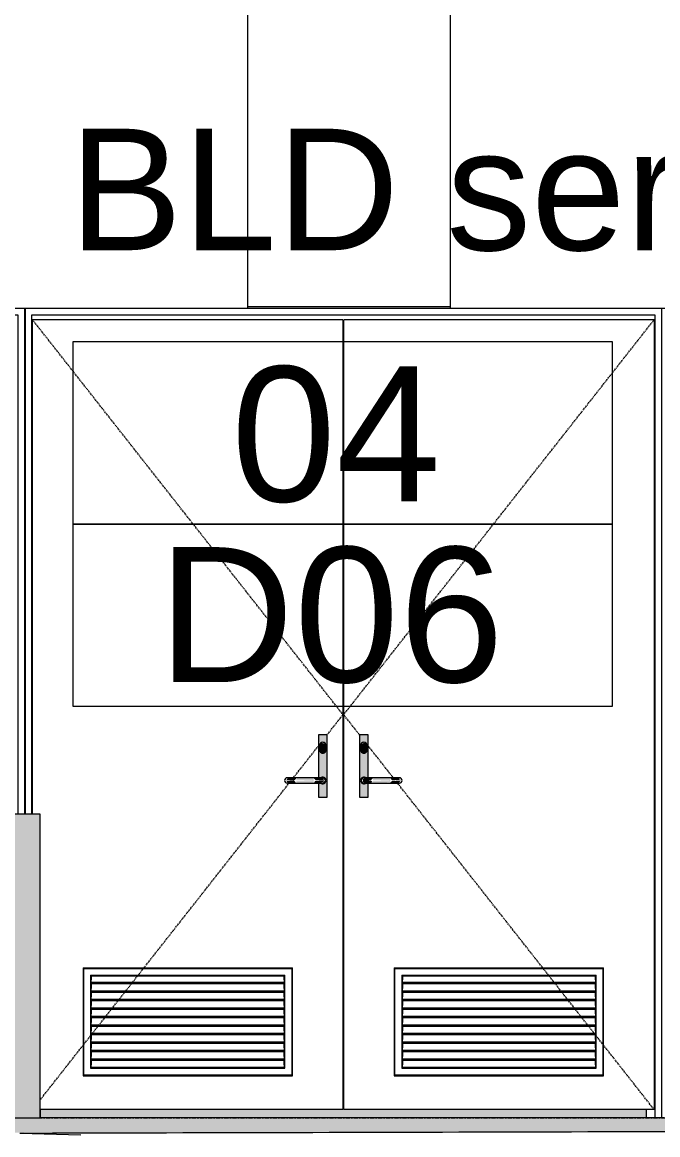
# Model space of a CAD drawing. Header units: millimetres. Extents: x -4612930 to -4329258, y -1064 to 30311.
# Drawn here: x -4543825 to -4541942, y 5150 to 8447 of the extents above; entities that cross this region are included whole.
import ezdxf

# ---------------------------------------------------------------- set-up
doc = ezdxf.new("R2010")
doc.units = ezdxf.units.MM
doc.linetypes.add('AEC_Center', pattern=[24, 12, -4, 4, -4])
doc.linetypes.add('Dash Small', pattern=[9, 3, -1.5, 3, -1.5])
for name, color, linetype, lineweight in [('A-DOOR', 31, 'Continuous', 5), ('A-DOOR-FRAM', 31, 'Continuous', 5), ('A-DOOR-IDEN', 31, 'Continuous', 5), ('A-FLOR', 192, 'Continuous', 5), ('A-FLOR-LEVL', 51, 'Continuous', 5), ('A-WALL', 113, 'Continuous', 5), ('A-WALL-PATT', 111, 'Continuous', 5), ('E-ELEC-EQPM', 71, 'Continuous', 5), ('G-ANNO-TEXT', 231, 'Continuous', 5), ('Q-SPCQ', 91, 'Continuous', 5)]:
    doc.layers.add(name, color=color, linetype=linetype, lineweight=lineweight)
doc.styles.add('Arial_1', font='arial.ttf', dxfattribs={"height": 400})
doc.styles.add('Arial_2', font='arial.ttf', dxfattribs={"height": 360})

# ---------------------------------------------------------------- blocks, each defined once
blk = doc.blocks.new('X_Door-Frame-Metal - Standard-2885300-SOUTH WEST')
at = {"layer": 'A-DOOR-FRAM'}
for p, q in [((-4549864.6142, 7600), (-4549864.6142, 5200)), ((-4547978.6142, 7600), (-4547978.6142, 6100)), ((-4549844.6142, 5200), (-4549844.6142, 7580)), ((-4549844.6142, 7580), (-4547998.6142, 7580)), ((-4547998.6142, 7580), (-4547998.6142, 6100)), ((-4549819.6142, 5200), (-4549819.6142, 5225))]:
    blk.add_line(p, q, dxfattribs=at)
blk = doc.blocks.new('X_Door-Panel-Hinge-Standard - Standard-V10-SOUTH WEST')
at = {"layer": 'A-DOOR', "linetype": 'Dash Small'}
for p, q in [((-4542872.6142, 6395), (-4541952.6142, 7565)), ((-4542825.0735, 6334.5407), (-4542872.6142, 6395)), ((-4542724.4841, 6206.6171), (-4542799.6142, 6302.163)), ((-4541952.6142, 5225), (-4542714.2231, 6193.5678))]:
    blk.add_line(p, q, dxfattribs=at)
at = {"layer": 'A-DOOR'}
for p, q in [((-4542872.6142, 5225), (-4542872.6142, 7565)), ((-4541952.6142, 7565), (-4542872.6142, 7565)), ((-4541952.6142, 7565), (-4541952.6142, 5225)), ((-4542722.6142, 5645), (-4542722.6142, 5325)), ((-4542722.6142, 5645), (-4542102.6142, 5645)), ((-4542720.6142, 5643), (-4542722.6142, 5645)), ((-4542720.6142, 5643), (-4542104.6142, 5643)), ((-4542720.6142, 5327), (-4542720.6142, 5643)), ((-4542102.6142, 5645), (-4542104.6142, 5643)), ((-4542104.6142, 5643), (-4542104.6142, 5327)), ((-4542102.6142, 5325), (-4542102.6142, 5645)), ((-4542700.6142, 5623), (-4542700.6142, 5347)), ((-4542700.6142, 5623), (-4542124.6142, 5623)), ((-4542698.6142, 5621), (-4542698.6142, 5609.05)), ((-4542698.6142, 5621), (-4542126.6142, 5621)), ((-4542698.6142, 5601), (-4542698.6142, 5609.05)), ((-4542126.6142, 5609.05), (-4542126.6142, 5621)), ((-4542126.6142, 5609.05), (-4542126.6142, 5601)), ((-4542124.6142, 5347), (-4542124.6142, 5623)), ((-4542698.6142, 5598), (-4542698.6142, 5601)), ((-4542126.6142, 5601), (-4542698.6142, 5601)), ((-4542698.6142, 5598), (-4542126.6142, 5598)), ((-4542698.6142, 5598), (-4542698.6142, 5583.85)), ((-4542698.6142, 5575.8), (-4542698.6142, 5583.85)), ((-4542698.6142, 5572.8), (-4542698.6142, 5575.8)), ((-4542126.6142, 5575.8), (-4542698.6142, 5575.8)), ((-4542698.6142, 5572.8), (-4542126.6142, 5572.8)), ((-4542698.6142, 5572.8), (-4542698.6142, 5558.65)), ((-4542126.6142, 5601), (-4542126.6142, 5598)), ((-4542126.6142, 5583.85), (-4542126.6142, 5598)), ((-4542126.6142, 5583.85), (-4542126.6142, 5575.8)), ((-4542126.6142, 5575.8), (-4542126.6142, 5572.8)), ((-4542126.6142, 5558.65), (-4542126.6142, 5572.8)), ((-4542698.6142, 5550.6), (-4542698.6142, 5558.65)), ((-4542698.6142, 5547.6), (-4542698.6142, 5550.6)), ((-4542126.6142, 5550.6), (-4542698.6142, 5550.6)), ((-4542698.6142, 5547.6), (-4542126.6142, 5547.6)), ((-4542698.6142, 5547.6), (-4542698.6142, 5533.45)), ((-4542126.6142, 5558.65), (-4542126.6142, 5550.6)), ((-4542126.6142, 5550.6), (-4542126.6142, 5547.6)), ((-4542126.6142, 5533.45), (-4542126.6142, 5547.6)), ((-4542698.6142, 5525.4), (-4542698.6142, 5533.45)), ((-4542698.6142, 5522.4), (-4542698.6142, 5525.4)), ((-4542126.6142, 5525.4), (-4542698.6142, 5525.4)), ((-4542698.6142, 5522.4), (-4542126.6142, 5522.4)), ((-4542698.6142, 5522.4), (-4542698.6142, 5508.25)), ((-4542698.6142, 5500.2), (-4542698.6142, 5508.25)), ((-4542126.6142, 5533.45), (-4542126.6142, 5525.4)), ((-4542126.6142, 5525.4), (-4542126.6142, 5522.4)), ((-4542126.6142, 5508.25), (-4542126.6142, 5522.4)), ((-4542126.6142, 5508.25), (-4542126.6142, 5500.2)), ((-4542698.6142, 5497.2), (-4542698.6142, 5500.2)), ((-4542126.6142, 5500.2), (-4542698.6142, 5500.2)), ((-4542698.6142, 5497.2), (-4542126.6142, 5497.2)), ((-4542698.6142, 5497.2), (-4542698.6142, 5483.05)), ((-4542698.6142, 5475), (-4542698.6142, 5483.05)), ((-4542698.6142, 5472), (-4542698.6142, 5475)), ((-4542126.6142, 5475), (-4542698.6142, 5475)), ((-4542126.6142, 5500.2), (-4542126.6142, 5497.2)), ((-4542126.6142, 5483.05), (-4542126.6142, 5497.2)), ((-4542126.6142, 5483.05), (-4542126.6142, 5475)), ((-4542126.6142, 5475), (-4542126.6142, 5472)), ((-4542698.6142, 5472), (-4542126.6142, 5472)), ((-4542698.6142, 5472), (-4542698.6142, 5457.85)), ((-4542698.6142, 5449.8), (-4542698.6142, 5457.85)), ((-4542698.6142, 5446.8), (-4542698.6142, 5449.8)), ((-4542126.6142, 5449.8), (-4542698.6142, 5449.8)), ((-4542698.6142, 5446.8), (-4542126.6142, 5446.8)), ((-4542698.6142, 5446.8), (-4542698.6142, 5432.65)), ((-4542126.6142, 5457.85), (-4542126.6142, 5472)), ((-4542126.6142, 5457.85), (-4542126.6142, 5449.8)), ((-4542126.6142, 5449.8), (-4542126.6142, 5446.8)), ((-4542126.6142, 5432.65), (-4542126.6142, 5446.8)), ((-4542698.6142, 5424.6), (-4542698.6142, 5432.65)), ((-4542698.6142, 5421.6), (-4542698.6142, 5424.6)), ((-4542126.6142, 5424.6), (-4542698.6142, 5424.6)), ((-4542698.6142, 5421.6), (-4542126.6142, 5421.6)), ((-4542698.6142, 5421.6), (-4542698.6142, 5407.45)), ((-4542698.6142, 5399.4), (-4542698.6142, 5407.45)), ((-4542126.6142, 5432.65), (-4542126.6142, 5424.6)), ((-4542126.6142, 5424.6), (-4542126.6142, 5421.6)), ((-4542126.6142, 5407.45), (-4542126.6142, 5421.6)), ((-4542126.6142, 5407.45), (-4542126.6142, 5399.4)), ((-4542698.6142, 5396.4), (-4542698.6142, 5399.4)), ((-4542126.6142, 5399.4), (-4542698.6142, 5399.4)), ((-4542698.6142, 5396.4), (-4542126.6142, 5396.4)), ((-4542698.6142, 5396.4), (-4542698.6142, 5382.25)), ((-4542698.6142, 5374.2), (-4542698.6142, 5382.25)), ((-4542698.6142, 5371.2), (-4542698.6142, 5374.2)), ((-4542126.6142, 5374.2), (-4542698.6142, 5374.2)), ((-4542126.6142, 5399.4), (-4542126.6142, 5396.4)), ((-4542126.6142, 5382.25), (-4542126.6142, 5396.4)), ((-4542126.6142, 5382.25), (-4542126.6142, 5374.2)), ((-4542126.6142, 5374.2), (-4542126.6142, 5371.2)), ((-4542700.6142, 5347), (-4542124.6142, 5347)), ((-4542698.6142, 5371.2), (-4542126.6142, 5371.2)), ((-4542698.6142, 5371.2), (-4542698.6142, 5357.05)), ((-4542698.6142, 5349), (-4542698.6142, 5357.05)), ((-4542126.6142, 5349), (-4542698.6142, 5349)), ((-4542126.6142, 5357.05), (-4542126.6142, 5371.2)), ((-4542126.6142, 5357.05), (-4542126.6142, 5349)), ((-4542722.6142, 5325), (-4542720.6142, 5327)), ((-4542722.6142, 5325), (-4542102.6142, 5325)), ((-4542104.6142, 5327), (-4542720.6142, 5327)), ((-4542102.6142, 5325), (-4542104.6142, 5327)), ((-4541952.6142, 5225), (-4542872.6142, 5225))]:
    blk.add_line(p, q, dxfattribs=at)
blk = doc.blocks.new('X_Door-Panel-Hinge-Standard - Standard-V11-SOUTH WEST')
at = {"layer": 'A-DOOR', "linetype": 'Dash Small'}
for p, q in [((-4542874.6, 6395), (-4543794.6, 7565)), ((-4542922.2, 6334.5), (-4542874.6, 6395)), ((-4543022.7, 6206.6), (-4542947.6, 6302.2)), ((-4543773, 5252.4), (-4543033, 6193.6))]:
    blk.add_line(p, q, dxfattribs=at)
at = {"layer": 'A-DOOR'}
for p, q in [((-4543794.6, 6100), (-4543794.6, 7565)), ((-4542874.6, 7565), (-4543794.6, 7565)), ((-4542874.6, 7565), (-4542874.6, 5225)), ((-4543642.6, 5643), (-4543644.6, 5645)), ((-4543644.6, 5645), (-4543644.6, 5325)), ((-4543644.6, 5645), (-4543024.6, 5645)), ((-4543642.6, 5643), (-4543026.6, 5643)), ((-4543642.6, 5327), (-4543642.6, 5643)), ((-4543024.6, 5645), (-4543026.6, 5643)), ((-4543026.6, 5643), (-4543026.6, 5327)), ((-4543024.6, 5325), (-4543024.6, 5645)), ((-4543622.6, 5623), (-4543622.6, 5347)), ((-4543622.6, 5623), (-4543046.6, 5623)), ((-4543620.6, 5621), (-4543620.6, 5609.1)), ((-4543620.6, 5621), (-4543048.6, 5621)), ((-4543620.6, 5601), (-4543620.6, 5609.1)), ((-4543048.6, 5609.1), (-4543048.6, 5621)), ((-4543048.6, 5609.1), (-4543048.6, 5601)), ((-4543046.6, 5347), (-4543046.6, 5623)), ((-4543620.6, 5598), (-4543620.6, 5601)), ((-4543048.6, 5601), (-4543620.6, 5601)), ((-4543620.6, 5598), (-4543048.6, 5598)), ((-4543620.6, 5598), (-4543620.6, 5583.9)), ((-4543620.6, 5575.8), (-4543620.6, 5583.9)), ((-4543620.6, 5572.8), (-4543620.6, 5575.8)), ((-4543048.6, 5575.8), (-4543620.6, 5575.8)), ((-4543620.6, 5572.8), (-4543048.6, 5572.8)), ((-4543620.6, 5572.8), (-4543620.6, 5558.7)), ((-4543048.6, 5601), (-4543048.6, 5598)), ((-4543048.6, 5583.9), (-4543048.6, 5598)), ((-4543048.6, 5583.9), (-4543048.6, 5575.8)), ((-4543048.6, 5575.8), (-4543048.6, 5572.8)), ((-4543048.6, 5558.7), (-4543048.6, 5572.8)), ((-4543620.6, 5550.6), (-4543620.6, 5558.7)), ((-4543620.6, 5547.6), (-4543620.6, 5550.6)), ((-4543048.6, 5550.6), (-4543620.6, 5550.6)), ((-4543620.6, 5547.6), (-4543048.6, 5547.6)), ((-4543620.6, 5547.6), (-4543620.6, 5533.5)), ((-4543048.6, 5558.7), (-4543048.6, 5550.6)), ((-4543048.6, 5550.6), (-4543048.6, 5547.6)), ((-4543048.6, 5533.5), (-4543048.6, 5547.6)), ((-4543620.6, 5525.4), (-4543620.6, 5533.5)), ((-4543620.6, 5522.4), (-4543620.6, 5525.4)), ((-4543048.6, 5525.4), (-4543620.6, 5525.4)), ((-4543620.6, 5522.4), (-4543048.6, 5522.4)), ((-4543620.6, 5522.4), (-4543620.6, 5508.3)), ((-4543620.6, 5500.2), (-4543620.6, 5508.3)), ((-4543048.6, 5533.5), (-4543048.6, 5525.4)), ((-4543048.6, 5525.4), (-4543048.6, 5522.4)), ((-4543048.6, 5508.3), (-4543048.6, 5522.4)), ((-4543048.6, 5508.3), (-4543048.6, 5500.2)), ((-4543620.6, 5497.2), (-4543620.6, 5500.2)), ((-4543048.6, 5500.2), (-4543620.6, 5500.2)), ((-4543620.6, 5497.2), (-4543048.6, 5497.2)), ((-4543620.6, 5497.2), (-4543620.6, 5483.1)), ((-4543620.6, 5475), (-4543620.6, 5483.1)), ((-4543620.6, 5472), (-4543620.6, 5475)), ((-4543048.6, 5475), (-4543620.6, 5475)), ((-4543048.6, 5500.2), (-4543048.6, 5497.2)), ((-4543048.6, 5483.1), (-4543048.6, 5497.2)), ((-4543048.6, 5483.1), (-4543048.6, 5475)), ((-4543048.6, 5475), (-4543048.6, 5472)), ((-4543620.6, 5472), (-4543048.6, 5472)), ((-4543620.6, 5472), (-4543620.6, 5457.9)), ((-4543620.6, 5449.8), (-4543620.6, 5457.9)), ((-4543620.6, 5446.8), (-4543620.6, 5449.8)), ((-4543048.6, 5449.8), (-4543620.6, 5449.8)), ((-4543620.6, 5446.8), (-4543048.6, 5446.8)), ((-4543620.6, 5446.8), (-4543620.6, 5432.7)), ((-4543048.6, 5457.9), (-4543048.6, 5472)), ((-4543048.6, 5457.9), (-4543048.6, 5449.8)), ((-4543048.6, 5449.8), (-4543048.6, 5446.8)), ((-4543048.6, 5432.7), (-4543048.6, 5446.8)), ((-4543620.6, 5424.6), (-4543620.6, 5432.7)), ((-4543620.6, 5421.6), (-4543620.6, 5424.6)), ((-4543048.6, 5424.6), (-4543620.6, 5424.6)), ((-4543620.6, 5421.6), (-4543048.6, 5421.6)), ((-4543620.6, 5421.6), (-4543620.6, 5407.5)), ((-4543620.6, 5399.4), (-4543620.6, 5407.5)), ((-4543048.6, 5432.7), (-4543048.6, 5424.6)), ((-4543048.6, 5424.6), (-4543048.6, 5421.6)), ((-4543048.6, 5407.5), (-4543048.6, 5421.6)), ((-4543048.6, 5407.5), (-4543048.6, 5399.4)), ((-4543620.6, 5396.4), (-4543620.6, 5399.4)), ((-4543048.6, 5399.4), (-4543620.6, 5399.4)), ((-4543620.6, 5396.4), (-4543048.6, 5396.4)), ((-4543620.6, 5396.4), (-4543620.6, 5382.3)), ((-4543620.6, 5374.2), (-4543620.6, 5382.3)), ((-4543620.6, 5371.2), (-4543620.6, 5374.2)), ((-4543048.6, 5374.2), (-4543620.6, 5374.2)), ((-4543048.6, 5399.4), (-4543048.6, 5396.4)), ((-4543048.6, 5382.3), (-4543048.6, 5396.4)), ((-4543048.6, 5382.3), (-4543048.6, 5374.2)), ((-4543048.6, 5374.2), (-4543048.6, 5371.2)), ((-4543622.6, 5347), (-4543046.6, 5347)), ((-4543620.6, 5371.2), (-4543048.6, 5371.2)), ((-4543620.6, 5371.2), (-4543620.6, 5357.1)), ((-4543620.6, 5349), (-4543620.6, 5357.1)), ((-4543048.6, 5349), (-4543620.6, 5349)), ((-4543048.6, 5357.1), (-4543048.6, 5371.2)), ((-4543048.6, 5357.1), (-4543048.6, 5349)), ((-4543642.6, 5327), (-4543644.6, 5325)), ((-4543644.6, 5325), (-4543024.6, 5325)), ((-4543026.6, 5327), (-4543642.6, 5327)), ((-4543026.6, 5327), (-4543024.6, 5325)), ((-4542874.6, 5225), (-4543772.9, 5225))]:
    blk.add_line(p, q, dxfattribs=at)
blk = doc.blocks.new('X_Door-Frame-Metal - Standard-V12-SOUTH WEST')
at = {"layer": 'A-DOOR-FRAM'}
for p, q in [((-4543816.6142, 7600), (-4543816.6142, 6100)), ((-4541930.6142, 7600), (-4541930.6142, 5200)), ((-4543796.6142, 6100), (-4543796.6142, 7580)), ((-4543796.6142, 7580), (-4541950.6142, 7580)), ((-4541950.6142, 7580), (-4541950.6142, 5200)), ((-4543771.6142, 5200), (-4543771.6142, 5225)), ((-4541975.6142, 5225), (-4541975.6142, 5200))]:
    blk.add_line(p, q, dxfattribs=at)
blk = doc.blocks.new('X_Door-Handle-Lockwood 4800 Series Lever - Standard-V4-SOUTH WEST')
at = {"layer": 'A-DOOR'}
h = blk.add_hatch(color=256, dxfattribs=at)
h.paths.add_polyline_path([(-4547066, 6150), (-4547055.6, 6151), (-4547057.9, 6310.1), (-4547061.5, 6283.9), (-4547068.6, 6281), (-4547075.7, 6283.9), (-4547078.6, 6291), (-4547080.6, 6323.7), (-4547081.6, 6334), (-4547081.6, 6207.5), (-4547073.6, 6208.7), (-4547066, 6209.7), (-4547060, 6205), (-4547059, 6197.4), (-4547063.6, 6191.3), (-4547071.2, 6190.3), (-4547081.6, 6192.5), (-4547080.6, 6150), (-4547068.6, 6150)])
h.paths.add_polyline_path([(-4547059, 6305.6), (-4547056.6, 6335), (-4547081.6, 6334), (-4547077.3, 6308), (-4547071.2, 6312.7), (-4547063.6, 6311.7), (-4547060, 6308)])
for points in [[(-4547068.6, 6281), (-4547062.7, 6283.9), (-4547058.6, 6291), (-4547060, 6308), (-4547072.5, 6311.7), (-4547078.3, 6305.6), (-4547078.3, 6288.4), (-4547071.2, 6281.7), (-4547069.9, 6281.3)], [(-4547152.3, 6200), (-4547146.6, 6206.9), (-4547174, 6205.7), (-4547176.9, 6200), (-4547154.6, 6200)], [(-4547172.8, 6192.1), (-4547164.1, 6193.9), (-4547154.6, 6192.8), (-4547147.7, 6194.3), (-4547154.9, 6200), (-4547175.9, 6197.9), (-4547173, 6192.4)], [(-4547095.6, 6200), (-4547095.6, 6207.7), (-4547146.6, 6205.7), (-4547146.6, 6200), (-4547110.7, 6200)], [(-4547095.6, 6192.3), (-4547095.6, 6200), (-4547146.6, 6197.9), (-4547146.6, 6192.3), (-4547110.7, 6192.3)], [(-4547078.6, 6200), (-4547065.3, 6200), (-4547066.1, 6205.7), (-4547089.3, 6207.5), (-4547094.6, 6205.7), (-4547089.3, 6200), (-4547081.6, 6200)], [(-4547085.2, 6192.1), (-4547066, 6194.7), (-4547066, 6200), (-4547091.6, 6197.9), (-4547094.1, 6192.9), (-4547089.3, 6192.5)]]:
    blk.add_hatch(color=256, dxfattribs=at).paths.add_polyline_path(points)
for p, q in [((-4547081.6, 6334), (-4547081.6, 6207.5)), ((-4547056.6, 6335), (-4547080.6, 6335)), ((-4547055.6, 6151), (-4547055.6, 6334)), ((-4547078.6, 6303), (-4547078.6, 6291)), ((-4547058.6, 6291), (-4547058.6, 6303)), ((-4547095.6, 6208), (-4547146.6, 6208)), ((-4547146.6, 6192), (-4547095.6, 6192)), ((-4547081.6, 6192.5), (-4547081.6, 6151)), ((-4547080.6, 6150), (-4547056.6, 6150))]:
    blk.add_line(p, q, dxfattribs=at)
at = {"layer": 'A-DOOR', "flags": 128}
for points in [[(-4547146.6, 6208), (-4547147.7, 6208), (-4547148.8, 6208), (-4547149.8, 6208), (-4547150.9, 6208), (-4547152, 6208), (-4547153, 6208), (-4547154.1, 6208), (-4547155.1, 6208), (-4547156.1, 6208), (-4547157.1, 6208), (-4547158.1, 6208), (-4547159.1, 6208), (-4547160, 6208), (-4547161, 6208), (-4547161.9, 6208), (-4547162.7, 6208), (-4547163.6, 6208), (-4547164.4, 6208), (-4547165.2, 6208), (-4547166, 6208), (-4547166.7, 6208), (-4547167.4, 6208), (-4547168.1, 6208), (-4547168.7, 6208), (-4547169.3, 6208), (-4547169.9, 6208), (-4547170.4, 6208), (-4547170.9, 6208), (-4547171.4, 6208), (-4547171.8, 6208), (-4547172.2, 6208), (-4547172.5, 6208), (-4547172.8, 6208), (-4547173, 6208), (-4547173.2, 6208), (-4547173.4, 6208), (-4547173.5, 6208), (-4547173.6, 6208), (-4547173.6, 6208)], [(-4547068.6, 6208), (-4547068.6, 6208), (-4547068.7, 6208), (-4547068.8, 6208), (-4547069, 6208), (-4547069.2, 6208), (-4547069.4, 6208), (-4547069.7, 6208), (-4547070, 6208), (-4547070.3, 6208), (-4547070.7, 6208), (-4547071.2, 6208), (-4547071.7, 6208), (-4547072.2, 6208), (-4547072.7, 6208), (-4547073.3, 6208), (-4547074, 6208), (-4547074.6, 6208), (-4547075.3, 6208), (-4547076, 6208), (-4547076.8, 6208), (-4547077.6, 6208), (-4547078.4, 6208), (-4547079.3, 6208), (-4547080.1, 6208), (-4547081, 6208), (-4547081.9, 6208), (-4547082.9, 6208), (-4547083.9, 6208), (-4547084.8, 6208), (-4547085.8, 6208), (-4547086.8, 6208), (-4547087.9, 6208), (-4547088.9, 6208), (-4547090, 6208), (-4547091, 6208), (-4547092.1, 6208), (-4547093.2, 6208), (-4547094.2, 6208), (-4547095.3, 6208), (-4547095.6, 6208)], [(-4547173.6, 6192), (-4547173.6, 6192), (-4547173.5, 6192), (-4547173.4, 6192), (-4547173.3, 6192), (-4547173.1, 6192), (-4547172.8, 6192), (-4547172.6, 6192), (-4547172.2, 6192), (-4547171.9, 6192), (-4547171.5, 6192), (-4547171, 6192), (-4547170.6, 6192), (-4547170, 6192), (-4547169.5, 6192), (-4547168.9, 6192), (-4547168.3, 6192), (-4547167.6, 6192), (-4547166.9, 6192), (-4547166.2, 6192), (-4547165.4, 6192), (-4547164.6, 6192), (-4547163.8, 6192), (-4547163, 6192), (-4547162.1, 6192), (-4547161.2, 6192), (-4547160.3, 6192), (-4547159.3, 6192), (-4547158.4, 6192), (-4547157.4, 6192), (-4547156.4, 6192), (-4547155.4, 6192), (-4547154.4, 6192), (-4547153.3, 6192), (-4547152.3, 6192), (-4547151.2, 6192), (-4547150.1, 6192), (-4547149.1, 6192), (-4547148, 6192), (-4547146.9, 6192), (-4547146.6, 6192)], [(-4547095.6, 6192), (-4547094.5, 6192), (-4547093.5, 6192), (-4547092.4, 6192), (-4547091.3, 6192), (-4547090.3, 6192), (-4547089.2, 6192), (-4547088.2, 6192), (-4547087.1, 6192), (-4547086.1, 6192), (-4547085.1, 6192), (-4547084.1, 6192), (-4547083.1, 6192), (-4547082.2, 6192), (-4547081.3, 6192), (-4547080.4, 6192), (-4547079.5, 6192), (-4547078.6, 6192), (-4547077.8, 6192), (-4547077, 6192), (-4547076.2, 6192), (-4547075.5, 6192), (-4547074.8, 6192), (-4547074.1, 6192), (-4547073.5, 6192), (-4547072.9, 6192), (-4547072.3, 6192), (-4547071.8, 6192), (-4547071.3, 6192), (-4547070.9, 6192), (-4547070.4, 6192), (-4547070.1, 6192), (-4547069.7, 6192), (-4547069.5, 6192), (-4547069.2, 6192), (-4547069, 6192), (-4547068.8, 6192), (-4547068.7, 6192), (-4547068.6, 6192), (-4547068.6, 6192)]]:
    blk.add_lwpolyline(points, dxfattribs=at)
at = {"layer": 'A-DOOR'}
for centre, radius, start, end in [((-4547080.6, 6334), 1, 90, 180), ((-4547056.6, 6334), 1, 0, 90), ((-4547068.6, 6303), 10, 360, 180), ((-4547068.6, 6303), 10, 0, 120), ((-4547068.6, 6303), 10, 0, 15), ((-4547068.6, 6303), 10, 0, 15), ((-4547068.6, 6291), 10, 180, 0), ((-4547068.6, 6291), 10, 195, 210), ((-4547068.6, 6291), 10, 255, 285), ((-4547068.6, 6291), 10, 315, 0), ((-4547173.6, 6200), 8, 90, 270), ((-4547173.6, 6200), 8, 90, 180), ((-4547173.6, 6200), 8, 180, 270), ((-4547068.6, 6200), 10, 0, 135), ((-4547068.6, 6200), 10, 225, 0), ((-4547068.6, 6200), 8, 0, 120), ((-4547068.6, 6200), 8, 240, 0), ((-4547068.6, 6200), 8, 270, 90), ((-4547080.6, 6151), 1, 180, 270), ((-4547056.6, 6151), 1, 270, 0)]:
    blk.add_arc(centre, radius, start, end, dxfattribs=at)
blk = doc.blocks.new('X_Door-Handle-Lockwood 4800 Series Lever - Standard-V9-SOUTH WEST')
at = {"layer": 'A-DOOR'}
h = blk.add_hatch(color=256, dxfattribs=at)
h.paths.add_polyline_path([(-4544703.2, 6150), (-4544687.6, 6151), (-4544687.6, 6192.5), (-4544695.6, 6191.3), (-4544703.2, 6190.3), (-4544709.3, 6195), (-4544710.3, 6202.6), (-4544705.6, 6208.7), (-4544698, 6209.7), (-4544687.6, 6207.5), (-4544689.9, 6310.1), (-4544693.5, 6283.9), (-4544700.6, 6281), (-4544707.7, 6283.9), (-4544710.6, 6291), (-4544712.6, 6323.7), (-4544713.6, 6334), (-4544712.6, 6150), (-4544705.6, 6150)])
h.paths.add_polyline_path([(-4544710.3, 6305.6), (-4544705.6, 6311.7), (-4544698, 6312.7), (-4544692, 6308), (-4544690.4, 6310.1), (-4544688.6, 6335), (-4544713.6, 6334), (-4544710.6, 6308)])
for points in [[(-4544700.6, 6281), (-4544693.5, 6285), (-4544690.6, 6291), (-4544692, 6308), (-4544700.4, 6311.7), (-4544709.9, 6305.6), (-4544710.6, 6303), (-4544709.3, 6288.7), (-4544703.2, 6281.7), (-4544701.9, 6281.3)], [(-4544684, 6192.1), (-4544675.2, 6195), (-4544679.9, 6200), (-4544703.9, 6200), (-4544703.1, 6194.3), (-4544685.1, 6192.2)], [(-4544690.6, 6200), (-4544677.6, 6202.1), (-4544673.6, 6206.9), (-4544695, 6206.7), (-4544703.2, 6205.3), (-4544703.2, 6200), (-4544691, 6200)], [(-4544622.6, 6200), (-4544622.6, 6207.7), (-4544673.6, 6205.7), (-4544673.6, 6200), (-4544641, 6200)], [(-4544673.6, 6192.3), (-4544622.6, 6194.3), (-4544622.6, 6200), (-4544673.6, 6197.9), (-4544673.6, 6192.9)], [(-4544596.4, 6192.1), (-4544592.3, 6200), (-4544618.7, 6197.8), (-4544622.6, 6193.1), (-4544598.6, 6193.1)], [(-4544616.9, 6200), (-4544593.4, 6202.1), (-4544596.4, 6207.9), (-4544605.1, 6206.1), (-4544614.7, 6207.2), (-4544621.5, 6205.6), (-4544618.5, 6201.9)]]:
    blk.add_hatch(color=256, dxfattribs=at).paths.add_polyline_path(points)
for p, q in [((-4544713.6, 6334), (-4544713.6, 6151)), ((-4544688.6, 6335), (-4544712.6, 6335)), ((-4544687.6, 6207.5), (-4544687.6, 6334)), ((-4544710.6, 6303), (-4544710.6, 6291)), ((-4544690.6, 6291), (-4544690.6, 6303)), ((-4544622.6, 6208), (-4544673.6, 6208)), ((-4544687.6, 6151), (-4544687.6, 6192.5)), ((-4544673.6, 6192), (-4544622.6, 6192)), ((-4544712.6, 6150), (-4544688.6, 6150))]:
    blk.add_line(p, q, dxfattribs=at)
at = {"layer": 'A-DOOR', "flags": 128}
for points in [[(-4544673.6, 6208), (-4544674.7, 6208), (-4544675.8, 6208), (-4544676.8, 6208), (-4544677.9, 6208), (-4544679, 6208), (-4544680, 6208), (-4544681.1, 6208), (-4544682.1, 6208), (-4544683.1, 6208), (-4544684.1, 6208), (-4544685.1, 6208), (-4544686.1, 6208), (-4544687, 6208), (-4544688, 6208), (-4544688.9, 6208), (-4544689.7, 6208), (-4544690.6, 6208), (-4544691.4, 6208), (-4544692.2, 6208), (-4544693, 6208), (-4544693.7, 6208), (-4544694.4, 6208), (-4544695.1, 6208), (-4544695.7, 6208), (-4544696.3, 6208), (-4544696.9, 6208), (-4544697.4, 6208), (-4544697.9, 6208), (-4544698.4, 6208), (-4544698.8, 6208), (-4544699.2, 6208), (-4544699.5, 6208), (-4544699.8, 6208), (-4544700, 6208), (-4544700.2, 6208), (-4544700.4, 6208), (-4544700.5, 6208), (-4544700.6, 6208), (-4544700.6, 6208)], [(-4544595.6, 6208), (-4544595.6, 6208), (-4544595.7, 6208), (-4544595.8, 6208), (-4544596, 6208), (-4544596.2, 6208), (-4544596.4, 6208), (-4544596.7, 6208), (-4544597, 6208), (-4544597.3, 6208), (-4544597.7, 6208), (-4544598.2, 6208), (-4544598.7, 6208), (-4544599.2, 6208), (-4544599.7, 6208), (-4544600.3, 6208), (-4544601, 6208), (-4544601.6, 6208), (-4544602.3, 6208), (-4544603, 6208), (-4544603.8, 6208), (-4544604.6, 6208), (-4544605.4, 6208), (-4544606.3, 6208), (-4544607.1, 6208), (-4544608, 6208), (-4544608.9, 6208), (-4544609.9, 6208), (-4544610.9, 6208), (-4544611.8, 6208), (-4544612.8, 6208), (-4544613.8, 6208), (-4544614.9, 6208), (-4544615.9, 6208), (-4544617, 6208), (-4544618, 6208), (-4544619.1, 6208), (-4544620.2, 6208), (-4544621.2, 6208), (-4544622.3, 6208), (-4544622.6, 6208)], [(-4544700.6, 6192), (-4544700.6, 6192), (-4544700.5, 6192), (-4544700.4, 6192), (-4544700.3, 6192), (-4544700.1, 6192), (-4544699.8, 6192), (-4544699.6, 6192), (-4544699.2, 6192), (-4544698.9, 6192), (-4544698.5, 6192), (-4544698, 6192), (-4544697.6, 6192), (-4544697, 6192), (-4544696.5, 6192), (-4544695.9, 6192), (-4544695.3, 6192), (-4544694.6, 6192), (-4544693.9, 6192), (-4544693.2, 6192), (-4544692.4, 6192), (-4544691.6, 6192), (-4544690.8, 6192), (-4544690, 6192), (-4544689.1, 6192), (-4544688.2, 6192), (-4544687.3, 6192), (-4544686.3, 6192), (-4544685.4, 6192), (-4544684.4, 6192), (-4544683.4, 6192), (-4544682.4, 6192), (-4544681.4, 6192), (-4544680.3, 6192), (-4544679.3, 6192), (-4544678.2, 6192), (-4544677.1, 6192), (-4544676.1, 6192), (-4544675, 6192), (-4544673.9, 6192), (-4544673.6, 6192)], [(-4544622.6, 6192), (-4544621.5, 6192), (-4544620.5, 6192), (-4544619.4, 6192), (-4544618.3, 6192), (-4544617.3, 6192), (-4544616.2, 6192), (-4544615.2, 6192), (-4544614.1, 6192), (-4544613.1, 6192), (-4544612.1, 6192), (-4544611.1, 6192), (-4544610.1, 6192), (-4544609.2, 6192), (-4544608.3, 6192), (-4544607.4, 6192), (-4544606.5, 6192), (-4544605.6, 6192), (-4544604.8, 6192), (-4544604, 6192), (-4544603.2, 6192), (-4544602.5, 6192), (-4544601.8, 6192), (-4544601.1, 6192), (-4544600.5, 6192), (-4544599.9, 6192), (-4544599.3, 6192), (-4544598.8, 6192), (-4544598.3, 6192), (-4544597.9, 6192), (-4544597.4, 6192), (-4544597.1, 6192), (-4544596.7, 6192), (-4544596.5, 6192), (-4544596.2, 6192), (-4544596, 6192), (-4544595.8, 6192), (-4544595.7, 6192), (-4544595.6, 6192), (-4544595.6, 6192)]]:
    blk.add_lwpolyline(points, dxfattribs=at)
at = {"layer": 'A-DOOR'}
for centre, radius, start, end in [((-4544712.6, 6334), 1, 90, 180), ((-4544688.6, 6334), 1, 0, 90), ((-4544700.6, 6303), 10, 0, 180), ((-4544700.6, 6303), 10, 60, 180), ((-4544700.6, 6303), 10, 165, 180), ((-4544700.6, 6303), 10, 165, 180), ((-4544700.6, 6303), 10, 0, 30), ((-4544700.6, 6303), 10, 0, 15), ((-4544700.6, 6303), 10, 0, 15), ((-4544700.6, 6291), 10, 180, 0), ((-4544700.6, 6291), 10, 180, 225), ((-4544700.6, 6291), 10, 255, 285), ((-4544700.6, 6291), 10, 330, 345), ((-4544700.6, 6200), 10, 45, 180), ((-4544700.6, 6200), 10, 180, 315), ((-4544700.6, 6200), 8, 90, 270), ((-4544700.6, 6200), 8, 60, 180), ((-4544700.6, 6200), 8, 180, 300), ((-4544595.6, 6200), 8, 270, 90), ((-4544595.6, 6200), 8, 0, 90), ((-4544595.6, 6200), 8, 270, 0), ((-4544712.6, 6151), 1, 180, 270), ((-4544688.6, 6151), 1, 270, 0)]:
    blk.add_arc(centre, radius, start, end, dxfattribs=at)
blk = doc.blocks.new('MSB - MSB-1663900-SOUTH WEST')
at = {"layer": 'E-ELEC-EQPM'}
h = blk.add_hatch(color=256, dxfattribs=at)
h.paths.add_polyline_path([(-4543044.6, 5200), (-4541975.6, 5200), (-4541975.6, 5225), (-4542872.6, 5225), (-4542874.6, 5225), (-4543771.6, 5225), (-4543771.6, 5200), (-4543198.3, 5200)])
h.paths.add_polyline_path([(-4546515.4, 5200), (-4546109.6, 5200), (-4546109.6, 5225), (-4546515.4, 5225)])
h.paths.add_polyline_path([(-4545512.6, 5200), (-4543922.3, 5200), (-4543922.3, 5225), (-4544760.6, 5225), (-4544762.6, 5225), (-4545659.6, 5225), (-4545659.6, 5200)])
blk = doc.blocks.new('Bollard_Typical - 150mm Diameter - BOL001 _fixed_-V176-SOUTH WEST')
at = {"layer": 'Q-SPCQ'}
for points in [[(-4577589.3, 5200), (-4577520.4, 5200), (-4577520.4, 6100), (-4577589.3, 6100), (-4577589.3, 5205.5)], [(-4577491.4, 5200), (-4577439.7, 5200), (-4577439.7, 6100), (-4577520.4, 6100), (-4577520.4, 5200), (-4577505.9, 5200)]]:
    blk.add_hatch(color=256, dxfattribs=at).paths.add_polyline_path(points)
at = {"layer": 'Q-SPCQ', "lineweight": 18}
for p, q in [((-4577589.5, 6100), (-4577589.5, 5200)), ((-4577520.4, 6100), (-4577589.5, 6100)), ((-4577439.5, 6100), (-4577520.4, 6100)), ((-4577439.5, 5200), (-4577439.5, 6100)), ((-4577589.5, 5200), (-4577520.4, 5200)), ((-4577520.4, 5200), (-4577439.5, 5200))]:
    blk.add_line(p, q, dxfattribs=at)
blk = doc.blocks.new('AA_DOOR_MARK _ TYPE MARK_HA2 - Mark _ Type Mark-1751130-SOUTH WEST')
at = {"layer": 'A-DOOR-IDEN'}
for p, q in [((-4546209.3, 7500), (-4547809.3, 7500)), ((-4547809.3, 7500), (-4547809.3, 6960)), ((-4546209.3, 6960), (-4546209.3, 7500)), ((-4547809.3, 6960), (-4546209.3, 6960)), ((-4546209.3, 6960), (-4547809.3, 6960)), ((-4547809.3, 6960), (-4547809.3, 6420)), ((-4546209.3, 6420), (-4546209.3, 6960)), ((-4547809.3, 6420), (-4546209.3, 6420))]:
    blk.add_line(p, q, dxfattribs=at)

msp = doc.modelspace()

# ---------------------------------------------------------------- hatches: boundary and pattern name
at = {"layer": 'A-FLOR'}
msp.add_hatch(color=256, dxfattribs=at).paths.add_polyline_path([(-4550065.5, 5154.2), (-4547110.7, 5155), (-4542968.1, 5157.1), (-4539031.5, 5167.9), (-4538252.7, 5181.6), (-4537611.7, 5180.5), (-4537610.4, 5171.3), (-4536838.3, 5173.8), (-4536838.3, 5200), (-4550065.5, 5200), (-4550065.5, 5155)])
at = {"layer": 'A-WALL-PATT'}
h = msp.add_hatch(dxfattribs=at)
h.set_pattern_fill('FP_2', color=256, style=0, pattern_type=2)
h.set_pattern_definition([(90, (-4536559.6, 7600), (-6000, 4e-13), [1200, -1200]), (90, (-4535359.6, 7600), (-6000, 4e-13), [1200, -1200]), (90, (-4534159.6, 7600), (-6000, 4e-13), [1200, -1200]), (90, (-4535359.6, 8800), (-6000, 4e-13), [1200, -1200]), (90, (-4534159.6, 8800), (-6000, 4e-13), [1200, -1200]), (180, (-4535359.6, 8800), (-3e-13, -2400), [1200, -4800]), (180, (-4534159.6, 10000), (-3e-13, -2400), [1200, -4800]), (90, (-4534159.6, 7600), (-6000, 4e-13), [1200, -1200]), (90, (-4532959.6, 7600), (-6000, 4e-13), [1200, -1200]), (90, (-4532359.6, 7600), (-6000, 4e-13), [1200, -1200]), (90, (-4532959.6, 8800), (-6000, 4e-13), [1200, -1200]), (90, (-4532359.6, 8800), (-6000, 4e-13), [1200, -1200]), (180, (-4532959.6, 8800), (-3e-13, -2400), [1200, -4800]), (180, (-4532359.6, 10000), (-3e-13, -2400), [600, -5400]), (90, (-4537159.6, 7600), (-6000, 4e-13), [1200, -1200]), (90, (-4536559.6, 7600), (-6000, 4e-13), [1200, -1200]), (90, (-4537159.6, 8800), (-6000, 4e-13), [1200, -1200]), (90, (-4536559.6, 8800), (-6000, 4e-13), [1200, -1200]), (180, (-4537159.6, 8800), (-3e-13, -2400), [1200, -4800]), (180, (-4536559.6, 10000), (-3e-13, -2400), [600, -5400]), (90, (-4536559.6, 7600), (-6000, 4e-13), [1200, -1200]), (90, (-4538359.6, 7600), (-6000, 4e-13), [1200, -1200])])
h.paths.add_polyline_path([(-4575658.6, 7600), (-4538558.6, 7600), (-4538558.6, 15543), (-4558304.6, 17270.6), (-4575658.6, 15752.3), (-4575658.6, 7706.2)])
h = msp.add_hatch(dxfattribs=at)
h.set_pattern_fill('FP_11', color=256, style=0, pattern_type=2)
h.set_pattern_definition([(45, (-4547561.98, 0), (-212.132, 212.132), []), (135, (-4547561.98, 0), (-212.132, -212.132), [])])
h.paths.add_polyline_path([(-4539947.1, 5200), (-4539049.6, 5200), (-4539049.6, 5225), (-4539946.6, 5225), (-4539947.1, 5224.7)])
h.paths.add_polyline_path([(-4549715.8, 5200), (-4549715.8, 5225), (-4549819.6, 5225), (-4549819.6, 5200)])
h.paths.add_polyline_path([(-4546715.4, 5200), (-4546515.8, 5200), (-4546515.8, 5225), (-4546715.4, 5225)])
h.paths.add_polyline_path([(-4540698.6, 5200), (-4540096.6, 5200), (-4540096.6, 5225), (-4540845.6, 5225), (-4540845.6, 5200)])
h.paths.add_polyline_path([(-4542874.6, 7400), (-4542872.6, 7400), (-4542874.6, 7421.3)])
h.paths.add_polyline_path([(-4544762.6, 7400), (-4544760.6, 7400), (-4544762.6, 7421.3)])
h = msp.add_hatch(dxfattribs=at)
h.set_pattern_fill('FP_9', color=256, style=0, pattern_type=2)
h.set_pattern_definition([(90, (-4542030.6, 6400), (-1200, 7e-14), []), (180, (-4542030.6, 6400), (-3e-13, -2400), [])])
h.paths.add_polyline_path([(-4543818.6, 6100), (-4543816.6, 6100), (-4543818.6, 6281.9)])

# ---------------------------------------------------------------- linework, layer by layer
at = {"layer": 'A-FLOR'}
for p, q in [((-4541922.3, 5200), (-4543772.8, 5200)), ((-4543832.1, 5155), (-4543651.4, 5150))]:
    msp.add_line(p, q, dxfattribs=at)
msp.add_open_spline([(-4543832.1, 5155), (-4543316.6, 5156.3), (-4542286.3, 5158.8), (-4540776.9, 5162.5), (-4539719.2, 5165.3), (-4539166.4, 5166.8), (-4539071.5, 5167)], degree=3, knots=[-1, -1, -1, -1, -0.875, -0.75, -0.625, -0.5988299, -0.5988299, -0.5988299, -0.5988299], dxfattribs=at)
at = {"layer": 'A-FLOR-LEVL', "linetype": 'AEC_Center'}
for p, q in [((-4612130.4, 7600), (-4477321.8, 7600)), ((-4612130.4, 5200), (-4477321.8, 5200))]:
    msp.add_line(p, q, dxfattribs=at)
at = {"layer": 'A-WALL'}
msp.add_line((-4575658.6, 7600), (-4536858.5, 7600), dxfattribs=at)

# ---------------------------------------------------------------- block references
at = {"layer": 'A-DOOR'}
for name, p in [('X_Door-Frame-Metal - Standard-2885300-SOUTH WEST', (4160, 0)), ('X_Door-Frame-Metal - Standard-V12-SOUTH WEST', (0, 0)), ('X_Door-Panel-Hinge-Standard - Standard-V11-SOUTH WEST', (0, 0)), ('X_Door-Panel-Hinge-Standard - Standard-V10-SOUTH WEST', (0, 0)), ('X_Door-Handle-Lockwood 4800 Series Lever - Standard-V4-SOUTH WEST', (4134, 0)), ('X_Door-Handle-Lockwood 4800 Series Lever - Standard-V9-SOUTH WEST', (1888, 0))]:
    msp.add_blockref(name, p, dxfattribs=at)
at = {"layer": 'A-DOOR-IDEN'}
msp.add_blockref('AA_DOOR_MARK _ TYPE MARK_HA2 - Mark _ Type Mark-1751130-SOUTH WEST', (4134, 0), dxfattribs=at)
at = {"layer": 'E-ELEC-EQPM'}
msp.add_blockref('MSB - MSB-1663900-SOUTH WEST', (0, 0), dxfattribs=at)
at = {"layer": 'Q-SPCQ'}
msp.add_blockref('Bollard_Typical - 150mm Diameter - BOL001 _fixed_-V176-SOUTH WEST', (33666.9, 0), dxfattribs=at)

# ---------------------------------------------------------------- texts
at = {"layer": 'A-DOOR-IDEN', "char_height": 400, "attachment_point": 1, "style": 'Arial_1'}
for s, insert, width in [('04', (-4543206.1, 7426.8), 769.62), ('D06', (-4543422.9, 6891.5), 1266.666)]:
    msp.add_mtext(s, dxfattribs=dict(at, insert=insert, width=width))
at = {"layer": 'G-ANNO-TEXT', "color": 7, "insert": (-4543686.3, 8131.4), "char_height": 360, "width": 3431.222, "attachment_point": 1, "style": 'Arial_2'}
msp.add_mtext('BLD services', dxfattribs=at)

doc.saveas('drawing.dxf')
